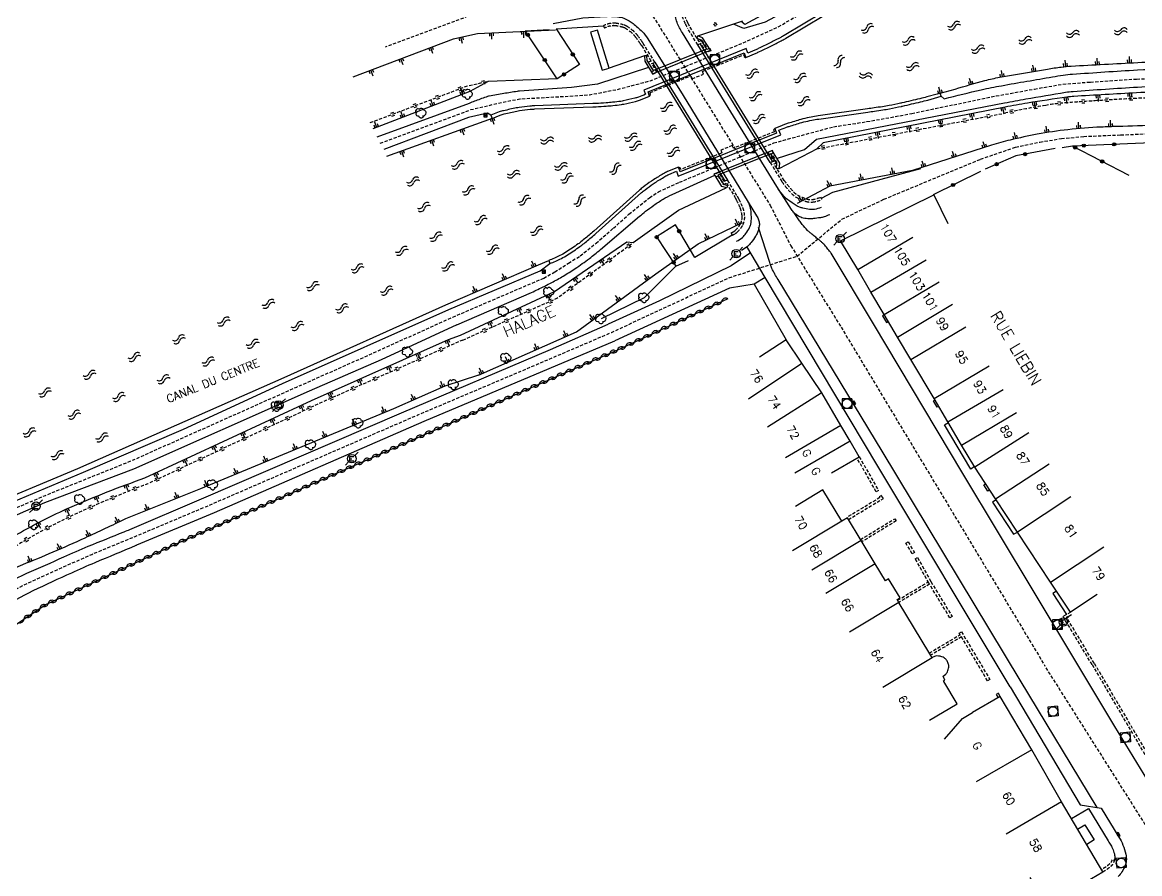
# Model space of a CAD drawing. Header units: millimetres. Extents: x 119599 to 135000, y 124063 to 131000.
# Drawn here: x 134095.6 to 134270, y 130214.2 to 130347.1 of the extents above; entities that cross this region are included whole.
import ezdxf
from ezdxf.enums import TextEntityAlignment as Align

# ---------------------------------------------------------------- set-up
doc = ezdxf.new("R2010")
doc.units = ezdxf.units.MM
doc.linetypes.add('DASHED', pattern=[0.75, 0.5, -0.25])
doc.layers.get('0').update_dxf_attribs({"linetype": 'CONTINUOUS'})
for name, color, linetype in [('W0001', 6, 'DASHED'), ('W0008', 7, 'CONTINUOUS'), ('W0100', 7, 'CONTINUOUS'), ('W0112', 1, 'DASHED'), ('W0120', 7, 'CONTINUOUS'), ('W0211', 2, 'CONTINUOUS'), ('W0220', 5, 'DASHED'), ('W0300', 7, 'CONTINUOUS'), ('W0310', 3, 'CONTINUOUS'), ('W0322', 7, 'CONTINUOUS'), ('W0330', 7, 'CONTINUOUS'), ('W0400', 7, 'CONTINUOUS'), ('W0420', 7, 'CONTINUOUS'), ('W0471', 7, 'CONTINUOUS'), ('W0500', 5, 'DASHED'), ('W0515', 5, 'CONTINUOUS'), ('W0989', 7, 'CONTINUOUS'), ('W0991', 7, 'CONTINUOUS'), ('W1102', 7, 'CONTINUOUS')]:
    doc.layers.add(name, color=color, linetype=linetype)
doc.styles.get("Standard").update_dxf_attribs({"font": 'romans.shx', "width": 0.85})

# ---------------------------------------------------------------- blocks, each defined once
blk = doc.blocks.new('t220o')
at = {"color": 0, "linetype": 'Continuous'}
for p, q in [((-0.25, 0.25), (0.25, 0.25)), ((-0.25, -0.25), (0.25, -0.25))]:
    blk.add_line(p, q, dxfattribs=at)
blk = doc.blocks.new('t310o')
at = {"color": 0, "linetype": 'Continuous'}
for centre, start, end in [((-0.5, 0.38), 216.8699, 323.1304), ((0.5, -0.37), 36.8699, 143.1303)]:
    blk.add_arc(centre, 0.625, start, end, dxfattribs=at)
blk = doc.blocks.new('t500o')
at = {"color": 0, "linetype": 'Continuous'}
for centre, start, end in [((-0.5, 0.625), 216.8699, 323.1301), ((0.5, -0.125), 36.8699, 143.1301), ((0.5, -0.625), 36.8699, 143.1301), ((-0.5, 0.125), 216.8699, 323.1301)]:
    blk.add_arc(centre, 0.625, start, end, dxfattribs=at)
blk = doc.blocks.new('t211o')
at = {"color": 0, "linetype": 'Continuous'}
for p, q in [((-0.29, 0.5), (-0.29, 0)), ((0, 1), (0, 0)), ((0.29, 0.5), (0.29, 0))]:
    blk.add_line(p, q, dxfattribs=at)
blk = doc.blocks.new('T300')
for p, q in [((-0.8, 0.51), (-0.86, 0.34)), ((-0.86, 0.34), (-0.86, 0.17)), ((-0.86, 0.17), (-0.74, 0.06)), ((-0.69, 0.63), (-0.8, 0.51)), ((-0.8, -0.06), (-0.74, 0.06)), ((-0.74, 0.06), (-0.69, 0.11)), ((-0.57, 0.69), (-0.69, 0.63)), ((-0.46, 0.69), (-0.57, 0.69)), ((-0.29, 0.63), (-0.46, 0.69)), ((-0.29, 0.63), (-0.17, 0.74)), ((-0.23, 0.57), (-0.29, 0.63)), ((-0.17, 0.74), (-0.06, 0.8)), ((-0.06, 0.8), (0.06, 0.8)), ((0.06, 0.8), (0.23, 0.74)), ((0.23, 0.74), (0.34, 0.63)), ((0.34, 0.63), (0.4, 0.51)), ((0.46, 0.46), (0.34, 0.46)), ((0.4, 0.51), (0.4, 0.46)), ((0.57, 0.4), (0.46, 0.46)), ((0.57, 0.4), (0.69, 0.29)), ((0.69, 0.29), (0.74, 0.17)), ((0.74, 0.06), (0.69, -0.17)), ((0.74, 0.17), (0.74, 0.06)), ((-0.8, -0.17), (-0.8, -0.06)), ((-0.8, -0.23), (-0.8, -0.17)), ((-0.74, -0.34), (-0.8, -0.23)), ((-0.69, -0.4), (-0.74, -0.34)), ((-0.51, -0.46), (-0.69, -0.4)), ((-0.4, -0.46), (-0.51, -0.46)), ((-0.4, -0.46), (-0.34, -0.46)), ((-0.34, -0.46), (-0.34, -0.4)), ((-0.34, -0.51), (-0.34, -0.46)), ((-0.29, -0.63), (-0.34, -0.51)), ((-0.17, -0.74), (-0.29, -0.63)), ((-0.06, -0.8), (-0.17, -0.74)), ((0.06, -0.8), (-0.06, -0.8)), ((0.17, -0.74), (0.06, -0.8)), ((0.23, -0.69), (0.17, -0.74)), ((0.29, -0.46), (0.23, -0.46)), ((0.29, -0.63), (0.23, -0.69)), ((0.46, -0.4), (0.29, -0.46)), ((0.34, -0.51), (0.29, -0.63)), ((0.34, -0.51), (0.34, -0.46)), ((0.57, -0.34), (0.46, -0.4)), ((0.63, -0.29), (0.57, -0.34)), ((0.69, -0.17), (0.63, -0.29))]:
    blk.add_line(p, q)
blk = doc.blocks.new('T471')
for p, q in [((-0.333334, 0.333334), (-0.333334, -0.333334)), ((-0.333334, 0.333334), (0.333334, 0.333334)), ((-0.333334, 0), (0, 0)), ((0.500001, 0.500001), (1.000002, 1.000002)), ((-0.500001, -0.500001), (-1.000002, -1.000002)), ((-0.333334, -0.333334), (0.333334, -0.333334))]:
    blk.add_line(p, q)
blk.add_ellipse((0, 0), major_axis=(0.471405, 0.471405), ratio=1, start_param=5.4977871438, end_param=11.780972451)
blk = doc.blocks.new('t322o')
at = {"color": 0, "linetype": 'Continuous'}
for radius in [0.25, 0.15]:
    blk.add_circle((0, 0), radius, dxfattribs=at)
blk = doc.blocks.new('T420')
for p, q in [((0.75, 0.75), (-0.75, 0.75)), ((-0.75, 0.75), (-0.75, -0.75)), ((0.75, 0.75), (0.75, -0.75)), ((0.75, -0.75), (-0.75, -0.75))]:
    blk.add_line(p, q)
blk.add_ellipse((0, 0), major_axis=(-0.53, 0.53), ratio=1, start_param=3.926991, end_param=10.210176)
blk = doc.blocks.new('t330o')
at = {"color": 0, "linetype": 'Continuous'}
for p, q in [((0.25, -0.25), (-0.25, 0.25)), ((-0.25, -0.25), (0.25, 0.25)), ((-0.25, 0.25), (-0.25, -0.25)), ((0.25, 0.25), (-0.25, 0.25)), ((0.25, -0.25), (0.25, 0.25)), ((-0.25, -0.25), (0.25, -0.25)), ((-0.25, -0.25), (-0.25, -0.25))]:
    blk.add_line(p, q, dxfattribs=at)
blk = doc.blocks.new('T400')
for p, q in [((-0.15, 0.3), (0.15, 0.3)), ((-0.15, -0.25), (-0.15, 0.3)), ((-0.15, 0.15), (0.15, 0.15)), ((-0.15, 0), (0.15, 0)), ((0.15, 0.3), (0.15, -0.25)), ((-0.15, -0.15), (0.15, -0.15)), ((-0.15, -0.25), (-0.15, -0.3)), ((-0.15, -0.3), (0.15, -0.3)), ((0.15, -0.3), (0.15, -0.25))]:
    blk.add_line(p, q)

msp = doc.modelspace()

# ---------------------------------------------------------------- linework, layer by layer
at = {"layer": 'W0001'}
for points in [[(134113.53, 130508), (134122.06, 130477.4), (134124.06, 130469.4), (134126.44, 130461.21), (134128.9, 130454.35), (134133.41, 130445.9), (134139.09, 130436.29), (134148.27, 130421.48), (134168.69, 130388.43), (134181.16, 130368.36), (134195.22, 130346.19), (134212.33, 130318.55), (134215.55, 130312.22), (134223.39, 130299.54), (134255.23, 130246.64)], [(134213.69, 130370.26), (134203.87, 130366.13), (134190.05, 130354.35), (134166.54, 130348.58), (134152.21, 130343.24)], [(134162.76, 130301.09), (134174.46, 130306.12), (134176.96, 130307.17), (134178.69, 130308.14), (134180.83, 130309.52), (134182.67, 130310.64), (134185.13, 130312.63), (134187.84, 130314.97), (134190.28, 130317.16), (134193.46, 130319.73), (134194.87, 130320.67), (134198.16, 130322.15), (134212.88, 130328.29), (134222.22, 130330.82), (134227.43, 130331.61), (134234.44, 130332.88), (134240.98, 130334.25), (134247.6, 130335.62), (134253.6, 130336.71), (134258.05, 130337.47), (134262.34, 130337.8), (134269.54, 130338.27), (134272.76, 130338.34)], [(134187.53, 130298.7), (134205.89, 130307.24), (134216.54, 130310.62), (134223.52, 130316.39), (134230.1, 130319.5), (134245.19, 130325.76), (134250.65, 130327.63), (134254.44, 130328.43), (134257.8, 130328.97), (134261.28, 130329.3), (134267.07, 130329.55), (134273.65, 130329.81), (134279.69, 130329.99), (134280.99, 130329.73), (134282.96, 130327.75)]]:
    msp.add_lwpolyline(points, dxfattribs=at)
at = {"layer": 'W0001', "flags": 128}
for points in [[(134151.45, 130328.23), (134165.59, 130333.49), (134169.85, 130334.49), (134173.22, 130335.17), (134176.16, 130335.33), (134179.9, 130335.54), (134184.1, 130335.8), (134188.42, 130336.64), (134193.61, 130337.99), (134207.77, 130343.77), (134213.7, 130346.49), (134220.98, 130350.71), (134230.27, 130355.59), (134233.73, 130357.15), (134237.8, 130358.49), (134242.29, 130359.81), (134245.93, 130360.63), (134249.63, 130361.24), (134255.13, 130362.1), (134260.43, 130362.8), (134263.82, 130363.08), (134267.31, 130363.23), (134272.89, 130363.44), (134276.65, 130363.47), (134280.11, 130363.35), (134284.05, 130363.07), (134287.32, 130362.89)], [(134000, 130236.46), (134001.8, 130237.1), (134007.98, 130238.9), (134020.49, 130242.37), (134024.75, 130243.73), (134029.67, 130245), (134049.33, 130252.55), (134056.71, 130256.05), (134061.42, 130258.1), (134064.01, 130258.1), (134074.36, 130262.69), (134089.65, 130269.21), (134099.15, 130273.26), (134112.54, 130278.65), (134138.39, 130290.18), (134148.36, 130294.6), (134160.3, 130299.98), (134162.76, 130301.09)], [(134054.49, 130219.31), (134059.3, 130226.48), (134065.06, 130234.98), (134067.72, 130238.88), (134071.67, 130242.6), (134076.18, 130246.29), (134080.57, 130249.73), (134084.06, 130252.26), (134088.06, 130254.9), (134091.99, 130257.26), (134095.81, 130259.28), (134100.41, 130261.4), (134106.38, 130264.05), (134113.17, 130266.85), (134124.29, 130271.54), (134157.32, 130285.83), (134175.95, 130293.73), (134187.53, 130298.7)], [(134290.85, 130173.31), (134277.48, 130207.81), (134274.85, 130213.82), (134270.69, 130222.22), (134255.23, 130246.64)]]:
    msp.add_lwpolyline(points, dxfattribs=at)
at = {"layer": 'W0008', "flags": 128}
for points in [[(134287.88, 130365.08), (134285.53, 130364.08, 0.012971), (134276.85, 130364.66, 0.021321), (134271.56, 130364.64, 0.001346), (134262.66, 130364.21, 0.007776), (134261.13, 130364.11, 0.013399), (134256.74, 130363.63, 0.00746), (134248.9, 130362.44, 0.025658), (134237.82, 130360, 0.046145), (134231.91, 130357.78, 0.005096), (134225.97, 130354.82, 0.004648), (134219.53, 130351.44), (134211.53, 130347.16), (134208.23, 130346.16), (134206.61, 130346.85)], [(134221.62, 130317.08, -0.025042), (134220.76, 130316.75, -0.038602), (134220.17, 130316.61, -0.014548), (134219.08, 130316.47, -0.025549), (134218.46, 130316.44, -0.060546), (134217.48, 130316.56, -0.077873), (134216.77, 130316.86, -0.049973), (134216.09, 130317.38, -0.062829), (134215.66, 130317.9), (134213.39, 130321.47), (134205.76, 130333.82), (134198.62, 130345.49, -0.036955), (134197.79, 130347.11, -0.072797), (134197.55, 130348.01, -0.048252), (134197.55, 130348.54, -0.021777), (134197.7, 130349.73, -0.01738), (134198.04, 130351.41, -0.044844), (134198.26, 130352.04, -0.02315), (134198.66, 130352.83, -0.02315)], [(134178.42, 130346.92), (134183.08, 130347.8), (134186.66, 130348.04, -0.026513), (134187.57, 130348.05, -0.020353), (134188.76, 130347.95, -0.079824), (134189.69, 130347.69, -0.053474), (134190.91, 130346.94, -0.038924), (134192.33, 130345.67, -0.051034), (134193.22, 130344.53), (134198.72, 130335.71), (134210.21, 130316.93, -0.044672), (134210.39, 130316.58, -0.027499), (134210.59, 130315.96, -0.102626), (134210.62, 130315.33, -0.059742), (134210.34, 130314.3, -0.042814), (134210.04, 130313.72, -0.02265), (134209.35, 130312.72, -0.059722), (134208.79, 130312.14, -0.042009), (134207.85, 130311.5)], [(134193.35, 130340.07), (134185.35, 130337.47), (134181.32, 130336.97), (134173.17, 130336.37, 0.018608), (134172.83, 130336.33, 0.00299), (134170.75, 130336, 0.007732), (134168.46, 130335.6, 0.035429), (134167.97, 130335.46, 0.009962), (134167.02, 130335.12, -0.005489), (134165.32, 130334.47), (134150.89, 130329.19)], [(134239.01, 130335.57), (134239.48, 130335.18, -0.00675), (134245.3, 130336.59, -0.01262), (134248.45, 130337.23, -0.001312), (134256.41, 130338.61, -0.006185), (134258.1, 130338.88, -0.018299), (134259.52, 130339.03, -0.002576), (134269.67, 130339.7, -0.054991), (134277.29, 130339.36, -0.023588)], [(134213.34, 130325.85), (134217.68, 130327.26), (134219.58, 130328.86), (134248.94, 130334.55, -0.004811), (134252.25, 130335.15, -0.002575), (134258.45, 130336.2, -0.022145), (134259.63, 130336.34, -0.002595), (134269.7, 130337.02, -0.032883), (134274.98, 130337.01, -0.025231), (134284.68, 130335.86, -0.004374)], [(134163.39, 130299.89), (134175.05, 130304.95, 0.01181), (134176.05, 130305.41, 0.005385), (134178.21, 130306.5, 0.01465), (134180.02, 130307.51, 0.013963), (134181.87, 130308.67, 0.012645), (134184.09, 130310.25, 0.015667), (134185.81, 130311.63), (134191.94, 130316.84, -0.011339), (134192.88, 130317.61, -0.008736), (134194.15, 130318.56, -0.024152), (134195.6, 130319.51, -0.026475), (134197.01, 130320.23), (134203.69, 130323.24)], [(134220.29, 130318.19, -0.047978), (134219.24, 130317.92, -0.069464), (134218.48, 130317.92, -0.020671), (134217.44, 130318.1, -0.039683), (134216.92, 130318.26, -0.047914), (134216.4, 130318.51, -0.017261), (134215.09, 130319.41, -0.062851), (134214.28, 130320.17, -0.044294), (134213.39, 130321.47)], [(134207.08, 130312.95, 0.05489), (134208, 130313.54, 0.074892), (134208.54, 130314.13, 0.027499), (134209.1, 130315.07, 0.055874), (134209.3, 130315.57, 0.055373), (134209.38, 130316.11, 0.023306), (134209.37, 130317.39, 0.066916), (134209.2, 130318.33, 0.049617), (134208.68, 130319.5)], [(134259.12, 130248.86), (134242.43, 130276.67), (134228.46, 130300.03), (134221.84, 130311.06, 0.027799), (134221.6, 130311.41, 0.014239), (134221.1, 130312.03, 0.015305), (134220.57, 130312.61, 0.027004), (134220.25, 130312.9, 0.005248), (134219.87, 130313.22, -0.003622), (134219.3, 130313.67, -0.001893), (134218.69, 130314.18, -0.002756), (134218.27, 130314.53, -0.032362), (134218.17, 130314.63, -0.003622), (134217.32, 130315.58, -0.033801), (134216.89, 130316.15, 0.004472), (134216.09, 130317.38)], [(134249.81, 130243.36), (134260.74, 130224.96), (134264, 130224.45), (134266.79, 130219.9, -0.042614), (134267.4, 130218.67, -0.03856), (134267.86, 130217.22, -0.072206), (134267.94, 130216.22, -0.084873), (134267.74, 130215.39, -0.045023), (134267.26, 130214.49, -0.04715), (134266.65, 130213.74, -0.006567)], [(134259.36, 130222.81), (134262.02, 130224.38), (134265.12, 130219.31, -0.004049), (134265.33, 130218.96, -0.002338), (134265.69, 130218.35, -0.045647), (134265.8, 130218.11, -0.013555), (134266.07, 130217.28, -0.064906), (134266.13, 130216.91, -0.037163), (134266.1, 130216.25)]]:
    msp.add_lwpolyline(points, format="xyb", dxfattribs=at)
msp.add_lwpolyline([(134187.16, 130339.96), (134185.35, 130345.9), (134184.27, 130345.57), (134186.08, 130339.63)], close=True, dxfattribs=at)
for points in [[(134168.72, 130332.6), (134168.18, 130332.96), (134165.21, 130332.26), (134152.01, 130327.28)], [(134209.27, 130311.11), (134206.24, 130309.12), (134195.07, 130303.63), (134187.01, 130300.01)], [(134162.13, 130302.29), (134176.39, 130308.31), (134177.93, 130309.46)], [(134211.55, 130307.27), (134209.85, 130306.22), (134214.83, 130297.57)], [(134027.07, 130245.73), (134028.53, 130245.83), (134051.65, 130254.8), (134061.07, 130259.01), (134063.72, 130259.23), (134072.44, 130263.23), (134089.23, 130270.23), (134105.09, 130276.87), (134120.73, 130283.62), (134136.17, 130290.72), (134162.13, 130302.29)], [(134273.6, 130224.99), (134266.13, 130237.15), (134259.12, 130248.86)], [(134263.38, 130224.55), (134251.35, 130244.42)], [(134260.34, 130221.15), (134261.48, 130221.82), (134262.94, 130219.46), (134261.76, 130218.76)]]:
    msp.add_lwpolyline(points, dxfattribs=at)
at = {"layer": 'W0008'}
for points in [[(134251.35, 130244.42), (134229.79, 130280.15), (134213.56, 130306.98, -0.00485), (134213.06, 130307.82, -0.008117), (134212.78, 130308.33, -0.027363), (134212.54, 130308.83, -0.018535), (134212.27, 130309.6), (134210.53, 130315.06)], [(134090.76, 130258.27, -0.011321), (134096.24, 130261.11, 0.016525), (134102.03, 130263.68, -0.010493), (134105.85, 130265.32, -0.000938), (134111.44, 130267.57, 0.005711), (134112.36, 130267.95), (134123.54, 130272.73), (134154.77, 130286.17), (134178.05, 130296.06), (134187.01, 130300.01)], [(134056.3, 130219.46), (134065.92, 130232.76, -0.030012), (134070.62, 130238.48, -0.025828), (134076.77, 130244.49, -0.009024), (134080.48, 130247.64, -0.013724), (134083.02, 130249.59, -0.007063), (134083.83, 130250.16, -0.00116), (134088.81, 130253.57, -0.019375), (134091.96, 130255.54, -0.011927), (134097.26, 130258.41, -0.002785), (134103.26, 130261.19, -0.007291), (134106.92, 130262.79, -0.000012), (134113.32, 130265.47, -0.000599), (134113.45, 130265.52), (134125.57, 130270.58), (134158.3, 130284.84), (134188.06, 130297.4)]]:
    msp.add_lwpolyline(points, format="xyb", dxfattribs=at)
for points in [[(134249.81, 130243.36), (134229.14, 130277.82), (134211.55, 130307.27), (134208.7, 130312.11)], [(134209.85, 130306.22), (134205.95, 130305.63), (134188.06, 130297.4)], [(134230.15, 130301.46), (134229.86, 130301.29), (134230.47, 130300.25), (134230.76, 130300.42)], [(134163.39, 130299.89), (134151.56, 130294.45), (134140.32, 130289.51), (134112.91, 130277.37), (134099.03, 130272.11), (134085.31, 130266.09)], [(134238.65, 130287.16), (134238.4, 130287.02), (134237.81, 130288.02), (134238.06, 130288.16)], [(134244.23, 130277.75), (134243.64, 130277.36), (134239.57, 130284.29), (134240.15, 130284.63)], [(134246.62, 130274.12), (134246.29, 130273.9), (134245.67, 130274.89), (134245.98, 130275.09)], [(134247.63, 130272.58), (134247.04, 130272.2), (134250.33, 130267.18), (134250.94, 130267.53)], [(134257.03, 130258.3), (134256.48, 130257.93), (134258.61, 130254.68)]]:
    msp.add_lwpolyline(points, dxfattribs=at)
at = {"layer": 'W0100'}
for points in [[(134263.37, 130257.78), (134259.2, 130255.02), (134256.1, 130259.71), (134250.94, 130267.53), (134247.53, 130272.72), (134244.27, 130277.69), (134242.21, 130281.12), (134240.09, 130284.73), (134237.92, 130288.39), (134234.3, 130294.47), (134232.21, 130297.98), (134230.13, 130301.49), (134228.07, 130304.97), (134226, 130308.51), (134223.32, 130313.01), (134237.86, 130320.19), (134240.07, 130315.71)], [(134221.92, 130276.76), (134226.24, 130279.28), (134224.8, 130281.74), (134223.37, 130284.19), (134220.38, 130289.26), (134217.25, 130293.88), (134214.83, 130297.57), (134210.65, 130294.83)], [(134239.54, 130235.2), (134242.38, 130238.43), (134243.94, 130239.34)]]:
    msp.add_lwpolyline(points, dxfattribs=at)
msp.add_lwpolyline([(134237.22, 130238.17), (134241.53, 130240.71), (134239.47, 130244.2), (134239.41, 130244.29), (134239.62, 130244.41), (134239.32, 130245.02), (134239.75, 130245.36, 0.088164), (134240, 130245.72, 0.079485), (134240.2, 130246.45, 0.105344), (134240.14, 130247.02, 0.080183), (134239.88, 130247.53, 0.091174), (134239.51, 130247.88, 0.065485), (134239.13, 130248.07, 0.050359), (134238.6, 130248.18, 0.094705), (134238.14, 130248.15, 0.075366), (134237.6, 130247.91), (134237.25, 130248.52), (134232.33, 130256.71), (134232.16, 130256.99), (134232.6, 130257.29), (134230.83, 130260.22), (134230.31, 130259.91), (134228.7, 130262.58), (134226.52, 130266.2), (134224.38, 130269.75), (134224.38, 130269.75), (134223.51, 130269.23), (134220.56, 130274.11), (134216.29, 130271.52)], format="xyb", dxfattribs=at)
at = {"layer": 'W0100', "flags": 128}
msp.add_lwpolyline([(134252.87, 130213.59), (134255.41, 130209.28), (134264.27, 130214.5), (134257.82, 130225.41), (134253.16, 130233.53), (134248.25, 130241.88), (134243.94, 130239.34)], dxfattribs=at)
at = {"layer": 'W0112'}
msp.add_lwpolyline([(134198.95, 130348.21, 0.017358), (134199.45, 130347.03, 0.028314), (134199.8, 130346.36), (134201.19, 130344.11), (134201.65, 130344.31), (134202.55, 130342.93), (134202.89, 130343.06), (134203.04, 130342.69), (134202.39, 130342.43), (134201.5, 130343.81), (134201.03, 130343.6), (134199.46, 130346.16, -0.028314), (134199.08, 130346.86, -0.017358), (134198.57, 130348.07, -0.058243)], format="xyb", dxfattribs=at)
for points in [[(134186.45, 130346.23, -0.059601), (134187.45, 130346.56, -0.082556), (134188.15, 130346.58, -0.033072), (134189.32, 130346.34, -0.068336), (134189.77, 130346.15, -0.043898), (134190.71, 130345.47, -0.055225), (134191.31, 130344.82, -0.006123), (134192.02, 130343.83, -0.015469), (134192.28, 130343.44), (134193.73, 130341.07), (134193.26, 130340.87), (134194.07, 130339.52), (134193.82, 130339.41), (134193.98, 130339.05), (134194.64, 130339.34), (134193.84, 130340.68), (134194.32, 130340.88), (134192.62, 130343.65, 0.015469), (134192.35, 130344.06, 0.006123), (134191.63, 130345.06, 0.055225), (134190.97, 130345.77, 0.043898), (134189.98, 130346.49, 0.068336), (134189.42, 130346.73, 0.033072), (134188.2, 130346.98, 0.082556), (134187.37, 130346.95, 0.059601), (134186.28, 130346.59)], [(134220.22, 130319.83, -0.076638), (134218.9, 130319.45, -0.111719), (134218.05, 130319.54, -0.042514), (134216.58, 130320.17, -0.083262), (134216, 130320.62, -0.016846), (134215, 130321.78, -0.031033), (134214.53, 130322.44), (134212.93, 130325.02), (134213.42, 130325.19), (134212.57, 130326.62), (134212.82, 130326.72), (134212.67, 130327.09), (134211.99, 130326.81), (134212.83, 130325.41), (134212.33, 130325.23), (134214.19, 130322.22, 0.031033), (134214.68, 130321.53, 0.016846), (134215.71, 130320.35, 0.083262), (134216.39, 130319.82, 0.042514), (134217.92, 130319.16, 0.111719), (134218.95, 130319.06, 0.076638), (134220.39, 130319.46)], [(134203.79, 130323.01), (134204.15, 130323.16), (134205.01, 130321.8), (134205.49, 130322), (134206.8, 130319.87, -0.023018), (134207.09, 130319.34, -0.011858), (134207.62, 130318.22, -0.042183), (134207.81, 130317.66, -0.034561), (134207.94, 130316.91, -0.073359), (134207.92, 130316.34, -0.062868), (134207.7, 130315.68, -0.054811), (134207.43, 130315.24, -0.038856), (134206.9, 130314.65, -0.05513), (134206.67, 130314.47, -0.036542), (134206.22, 130314.25), (134206.37, 130313.88, 0.036542), (134206.88, 130314.13, 0.05513), (134207.17, 130314.36, 0.038856), (134207.75, 130314.99, 0.054811), (134208.07, 130315.51, 0.062868), (134208.31, 130316.27, 0.073359), (134208.34, 130316.95, 0.034561), (134208.2, 130317.75, 0.042183), (134207.98, 130318.38, 0.011858), (134207.45, 130319.52, 0.023018), (134207.14, 130320.08), (134205.66, 130322.5), (134205.17, 130322.29), (134204.31, 130323.66), (134203.64, 130323.38)]]:
    msp.add_lwpolyline(points, format="xyb", close=True, dxfattribs=at)
at = {"layer": 'W0112', "flags": 128}
msp.add_lwpolyline([(134203.75, 130347.11), (134204.03, 130346.67), (134203.77, 130346.51), (134203.49, 130346.95)], close=True, dxfattribs=at)
at = {"layer": 'W0112'}
for points in [[(134193.48, 130335.61), (134193.57, 130335.71), (134193.63, 130335.92), (134193.57, 130336.15), (134199.75, 130338.69), (134199.94, 130338.77), (134200.13, 130338.32), (134201.92, 130339.01), (134201.74, 130339.46), (134201.87, 130339.51), (134208.2, 130342.06), (134208.29, 130341.79), (134208.46, 130341.64), (134208.54, 130341.62)], [(134213.04, 130330.56), (134212.86, 130330.33), (134212.99, 130330.04), (134206.65, 130327.49), (134206.58, 130327.46), (134206.41, 130327.89), (134204.61, 130327.14), (134204.78, 130326.73), (134204.68, 130326.69), (134198.37, 130324.14), (134198.27, 130324.42), (134198.03, 130324.52)], [(134226.24, 130279.28), (134229.23, 130274.04), (134228.89, 130273.84), (134225.89, 130279.08)], [(134224.54, 130269.48), (134230, 130272.79), (134229.71, 130273.25), (134229.37, 130273.04), (134229.45, 130272.92), (134224.33, 130269.82)], [(134226.43, 130266.37), (134231.8, 130269.62), (134232, 130269.27), (134226.63, 130266.02)], [(134232.22, 130256.89), (134237, 130259.76)], [(134237.2, 130259.41), (134232.43, 130256.55)], [(134237.18, 130248.64), (134241.99, 130251.52)], [(134242.2, 130251.18), (134237.38, 130248.29)], [(134248.25, 130241.88), (134247.96, 130242.36), (134247.62, 130242.16), (134247.91, 130241.67)]]:
    msp.add_lwpolyline(points, dxfattribs=at)
for points in [[(134234.49, 130264.15), (134233.53, 130265.8), (134233.88, 130266), (134234.84, 130264.35)], [(134240.4, 130254.15), (134237.09, 130259.59), (134234.99, 130263.35), (134235.34, 130263.55), (134237.44, 130259.79), (134240.75, 130254.36)], [(134241.86, 130251.75), (134242.2, 130251.95), (134246.63, 130244.52), (134246.28, 130244.31)]]:
    msp.add_lwpolyline(points, close=True, dxfattribs=at)
at = {"layer": 'W0112', "flags": 128}
for points in [[(134262.59, 130246.84), (134258.04, 130254.39), (134259.2, 130255.02)], [(134262.93, 130247.04), (134258.6, 130254.24), (134259.39, 130254.67)], [(134262.59, 130246.84), (134271.29, 130232.01)], [(134262.93, 130247.04), (134271.63, 130232.22)]]:
    msp.add_lwpolyline(points, dxfattribs=at)
msp.add_lwpolyline([(134264.27, 130214.5, 0.016847), (134264.76, 130214.78, 0.023192), (134265.09, 130215.01, 0.006462), (134265.41, 130215.27, 0.008178), (134265.66, 130215.48, 0.085971), (134265.88, 130215.74, 0.051664), (134266.1, 130216.25), (134265.72, 130216.37, -0.051664), (134265.53, 130215.93, -0.085971), (134265.4, 130215.78, -0.008178), (134265.16, 130215.58, -0.006462), (134264.85, 130215.33, -0.023192), (134264.54, 130215.12, -0.016847), (134264.08, 130214.85)], format="xyb", dxfattribs=at)
at = {"layer": 'W0120'}
for points in [[(134220.45, 130348.6), (134214.53, 130345.08, -0.01299), (134213.98, 130344.77, -0.004693), (134212.43, 130343.97, -0.003073), (134212.24, 130343.87, -0.000339), (134210.47, 130343.01, -0.008912), (134209.95, 130342.77), (134208.84, 130342.29), (134208.58, 130343.04), (134192.62, 130336.53), (134192.85, 130335.88, -0.014326), (134191.76, 130335.44, -0.028009), (134191.18, 130335.27, -0.004101), (134189.37, 130334.84, -0.021336), (134189.02, 130334.78, -0.008311), (134187.73, 130334.63, -0.010417), (134186.7, 130334.54, -0.001427), (134185.11, 130334.45, -0.004513), (134184.61, 130334.43), (134175.58, 130334.09, 0.017602), (134174.79, 130334.03, 0.008256), (134173.12, 130333.83, 0.01668), (134172.68, 130333.75, 0.003728), (134170.7, 130333.32, 0.031868), (134170.02, 130333.12), (134168.72, 130332.6), (134168.89, 130332.13)], [(134168.91, 130332.13), (134170.19, 130332.65, -0.031478), (134170.81, 130332.83, -0.003728), (134172.78, 130333.26, -0.01668), (134173.19, 130333.33, -0.008256), (134174.85, 130333.54, -0.017602), (134175.6, 130333.59), (134184.62, 130333.93, 0.004513), (134185.14, 130333.95, 0.001427), (134186.73, 130334.04, 0.010417), (134187.78, 130334.13, 0.008311), (134189.09, 130334.29, 0.021336), (134189.48, 130334.36, 0.004101), (134191.29, 130334.78, 0.028009), (134191.93, 130334.97, 0.019913), (134193.48, 130335.61), (134193.25, 130336.25), (134208.28, 130342.38), (134208.54, 130341.62), (134210.15, 130342.32, 0.008943), (134210.68, 130342.56, 0.000339), (134212.45, 130343.42, 0.003073), (134212.65, 130343.52, 0.004693), (134214.22, 130344.33, 0.01299), (134214.79, 130344.65), (134220.71, 130348.17, -0.00111)]]:
    msp.add_lwpolyline(points, format="xyb", dxfattribs=at)
for points in [[(134193.08, 130341.9), (134192.68, 130341.87), (134192.73, 130341.05), (134193.95, 130339.1), (134202.99, 130342.75), (134201.77, 130344.71), (134201.05, 130345.01), (134200.89, 130344.64), (134201.49, 130344.39), (134202.4, 130342.94), (134194.11, 130339.6), (134193.13, 130341.18)], [(134213.7, 130324.25), (134213.3, 130324.29), (134213.37, 130325.04), (134212.41, 130326.59), (134204.15, 130323.26), (134205.03, 130321.84), (134205.68, 130321.64), (134205.56, 130321.26), (134204.77, 130321.5), (134203.56, 130323.45), (134212.57, 130327.09), (134213.78, 130325.13)]]:
    msp.add_lwpolyline(points, close=True, dxfattribs=at)
at = {"layer": 'W0120', "flags": 128}
for points in [[(134212.33, 130325.23), (134201.03, 130343.6)], [(134212.67, 130325.44), (134201.37, 130343.81)], [(134194.32, 130340.88), (134205.66, 130322.5)], [(134193.98, 130340.67), (134205.31, 130322.29)]]:
    msp.add_lwpolyline(points, dxfattribs=at)
at = {"layer": 'W0120'}
msp.add_lwpolyline([(134238.89, 130336.07), (134238.41, 130335.92), (134236.81, 130335.47, -0.008188), (134235.71, 130335.19, -0.000329), (134232.88, 130334.53, -0.004851), (134232.7, 130334.49, -0.005829), (134230.89, 130334.12, -0.010179), (134229.86, 130333.95, -0.000678), (134228.54, 130333.75, -0.000885), (134227.53, 130333.61), (134219.83, 130332.51, 0.012814), (134218.72, 130332.32, 0.011078), (134217.44, 130332.04, 0.013736), (134217.13, 130331.96, 0.001945), (134215.13, 130331.35, 0.014017), (134214.59, 130331.17, 0.009456), (134213.04, 130330.56), (134213.32, 130329.83), (134198.27, 130323.78), (134198.03, 130324.52), (134196.32, 130323.83, 0.031228), (134195.64, 130323.47, 0.00318), (134194.12, 130322.55, 0.01475), (134193.78, 130322.32, 0.009314), (134192.5, 130321.39, 0.020179), (134191.91, 130320.9), (134184.78, 130314.52, -0.009533), (134184.05, 130313.89, -0.005017), (134182.6, 130312.71, -0.018157), (134182.35, 130312.52, -0.002744), (134180.42, 130311.22, -0.034212), (134179.5, 130310.7, -0.019763), (134177.75, 130309.93), (134177.93, 130309.46, 0.019763), (134179.72, 130310.25, 0.034212), (134180.7, 130310.81, 0.002744), (134182.63, 130312.11, 0.018157), (134182.91, 130312.32, 0.005017), (134184.37, 130313.5, 0.009533), (134185.12, 130314.15), (134192.24, 130320.53, -0.020179), (134192.8, 130320.99, -0.009314), (134194.06, 130321.91, -0.01475), (134194.38, 130322.12, -0.00318), (134195.89, 130323.04, -0.030887), (134196.51, 130323.37), (134197.72, 130323.86), (134197.97, 130323.12), (134213.97, 130329.55), (134213.68, 130330.28, -0.006647), (134214.76, 130330.7, -0.014017), (134215.28, 130330.87, -0.001945), (134217.27, 130331.48, -0.013736), (134217.56, 130331.56, -0.011078), (134218.81, 130331.83, -0.012814), (134219.9, 130332.02), (134227.6, 130333.11, 0.000885), (134228.61, 130333.26, 0.000678), (134229.93, 130333.45, 0.010179), (134230.98, 130333.63, 0.005829), (134232.81, 130334, 0.004851), (134233, 130334.04, 0.000329), (134235.82, 130334.71, 0.008203), (134236.94, 130334.99), (134239.01, 130335.57), (134238.89, 130336.07)], format="xyb", close=True, dxfattribs=at)
at = {"layer": 'W0211', "flags": 128}
msp.add_lwpolyline([(134287.82, 130364.99, 0.013766), (134277.86, 130365.72, 0.021868), (134271.58, 130365.73, 0.00102), (134262.38, 130365.32, 0.006016), (134260.82, 130365.22, 0.011624), (134256.03, 130364.77, 0.007467), (134248.6, 130363.79, 0.031343), (134238.22, 130361.58, 0.045042), (134231.31, 130358.96, 0.005879), (134224.71, 130355.66, 0.006485), (134218.81, 130352.52), (134208.36, 130346.78), (134207.92, 130347.12)], format="xyb", dxfattribs=at)
for points in [[(134178.92, 130346.1), (134186.28, 130346.59)], [(134201.05, 130345.01), (134208.05, 130347.37)], [(134192.68, 130341.87), (134187.16, 130339.96)], [(134150.32, 130330.52), (134165.46, 130336.36), (134168.32, 130337.94)], [(134168.32, 130337.94), (134179.07, 130338.34)], [(134219.64, 130327.38), (134213.7, 130324.25)], [(134235.79, 130324.26), (134222.07, 130320.55)], [(134190.95, 130312.75), (134198.01, 130317.78), (134205.43, 130321.3)], [(134163.99, 130298.25), (134178.65, 130305.08), (134189.94, 130312.86), (134190.93, 130312.73)], [(134206.37, 130313.88), (134200.56, 130310.42)], [(134197.62, 130309.07), (134192.64, 130304.11), (134185.92, 130300.82)]]:
    msp.add_lwpolyline(points, dxfattribs=at)
at = {"layer": 'W0211'}
for points in [[(134147.19, 130338.6), (134162.86, 130344.52), (134164.04, 130344.79), (134166.62, 130345.38), (134178.8, 130345.96)], [(134166.78, 130292.01), (134182.06, 130298.79), (134194.49, 130307.85), (134201.07, 130312.56), (134208.02, 130315.85)]]:
    msp.add_lwpolyline(points, dxfattribs=at)
for points in [[(134277.32, 130335.72), (134276.73, 130335.96, 0.003666), (134274.9, 130336.09, 0.028953), (134269.54, 130336.11, 0.002182), (134259.74, 130335.55, 0.019778), (134258.67, 130335.44, 0.004811), (134252.51, 130334.51, 0.008415), (134249, 130333.88), (134220.6, 130328.31), (134219.63, 130327.37)], [(134277.08, 130331.13, 0.03833), (134274.88, 130331.15, -0.003741), (134272.73, 130331.05, -0.001257), (134266.63, 130330.85, 0.002895), (134263.98, 130330.76, 0.01744), (134258.83, 130330.36, 0.018615), (134254.04, 130329.64, 0.012613), (134249.82, 130328.74, 0.017967), (134246.91, 130327.92), (134234.54, 130323.98), (134221.65, 130321.53), (134216.54, 130318.85)], [(134094.75, 130267.18, -0.02783), (134102.99, 130271.37, -0.020423), (134114.7, 130275.98), (134140.71, 130288.08), (134162.11, 130297.6), (134163.99, 130298.25)], [(134166.78, 130292.01), (134161.5, 130290.3), (134153.52, 130286.79), (134123.39, 130274.3), (134111.64, 130269.58, -0.003271), (134108.47, 130268.07, -0.003271), (134105.29, 130266.59, -0.005086), (134100.3, 130264.38, -0.010069), (134095.56, 130262.42, 0.022251), (134089.8, 130259.63, 0.033818)]]:
    msp.add_lwpolyline(points, format="xyb", dxfattribs=at)
at = {"layer": 'W0220', "flags": 128}
for points in [[(134149.89, 130331.46), (134165.06, 130337.2), (134168.32, 130337.94)], [(134164.33, 130297.52), (134179.03, 130304.04), (134190.93, 130312.73)]]:
    msp.add_lwpolyline(points, dxfattribs=at)
at = {"layer": 'W0220'}
msp.add_lwpolyline([(134219.63, 130327.37), (134231.82, 130329.68), (134249.11, 130332.97, -0.011961), (134255.35, 130334.16, -0.021994), (134258.79, 130334.57, -0.003062), (134263.34, 130334.89, -0.002259), (134269.51, 130335.25, -0.029685), (134274.85, 130335.23, -0.002744), (134276.18, 130335.13), (134277.22, 130334.96)], format="xyb", dxfattribs=at)
at = {"layer": 'W0220', "flags": 128}
msp.add_lwpolyline([(134164.33, 130297.52), (134142.54, 130287.89), (134115.17, 130275.08, 0.018921), (134103.54, 130270.19, 0.025661), (134095.33, 130265.83, 0.001087), (134090.86, 130263.15, 0.001471), (134087.57, 130261.15, 0.024208), (134082.27, 130257.55, 0.016355), (134074.89, 130251.59)], format="xyb", dxfattribs=at)
at = {"layer": 'W0310', "flags": 128}
for points in [[(134188.44, 130295.95), (134205.78, 130304.02)], [(134057.53, 130216.82), (134076.05, 130240.7), (134099.1, 130256.16), (134120.14, 130265.97), (134179.79, 130292.2), (134188.44, 130295.95)]]:
    msp.add_lwpolyline(points, dxfattribs=at)
at = {"layer": 'W0322', "flags": 128}
for points in [[(134178.92, 130346.1), (134182.53, 130340.51), (134179.07, 130338.32), (134174.09, 130345.78), (134177.8, 130346.02)], [(134256.81, 130327.44), (134250.69, 130326.26), (134245.92, 130324.2)], [(134275.54, 130328.48), (134259.52, 130327.79), (134257.93, 130327.5)], [(134268.4, 130323.23), (134259.52, 130327.79)], [(134245.17, 130323.81), (134237.77, 130320.21)], [(134222.07, 130320.55), (134220.28, 130319.61)], [(134200.56, 130310.42), (134197.52, 130315.51), (134194.56, 130313.64), (134197.62, 130309.06), (134197.62, 130309.07), (134199.57, 130309.95)]]:
    msp.add_lwpolyline(points, dxfattribs=at)
at = {"layer": 'W0515', "flags": 128}
msp.add_lwpolyline([(134238.89, 130336.07), (134241.23, 130336.7, -0.010101), (134245.86, 130338.04, -0.02092), (134248.14, 130338.54, -0.002982), (134255.62, 130339.83, -0.010423), (134257.77, 130340.14, -0.015748), (134259.33, 130340.28, -0.002363), (134269.72, 130340.85, -0.027116), (134275.05, 130340.82, 0.02127), (134277.48, 130340.78, -0.000341)], format="xyb", dxfattribs=at)
for points in [[(134168.89, 130332.13), (134152.42, 130326.15)], [(134161.7, 130303), (134176.16, 130309.26), (134177.75, 130309.93)], [(134027.69, 130246.45), (134062.65, 130260.61), (134089.01, 130271.11), (134104.23, 130277.45), (134136.43, 130291.64), (134161.7, 130303)]]:
    msp.add_lwpolyline(points, dxfattribs=at)
at = {"layer": 'W1102', "flags": 128}
for points in [[(134226, 130308.51), (134234.59, 130313.59)], [(134228.07, 130304.97), (134236.68, 130310.06)], [(134230.13, 130301.49), (134238.74, 130306.58)], [(134232.21, 130297.98), (134240.8, 130303.09)], [(134234.3, 130294.47), (134242.89, 130299.59)], [(134208.92, 130288.33), (134217.25, 130293.88)], [(134237.92, 130288.39), (134246.52, 130293.5)], [(134220.3, 130289.2), (134211.93, 130283.9)], [(134240.09, 130284.73), (134248.71, 130289.81)], [(134242.21, 130281.12), (134250.81, 130286.22)], [(134223.37, 130284.19), (134214.74, 130279.14)], [(134224.8, 130281.74), (134216.16, 130276.71)], [(134252.73, 130283.02), (134244.27, 130277.69)], [(134247.53, 130272.72), (134255.89, 130278.21)], [(134259.29, 130273.02), (134250.94, 130267.53)], [(134223.51, 130269.23), (134215.82, 130264.6)], [(134226.52, 130266.2), (134218.83, 130261.57)], [(134256.1, 130259.71), (134264.44, 130265.21)], [(134228.7, 130262.58), (134221.01, 130257.95)], [(134232.43, 130256.55), (134224.73, 130251.92)], [(134237.6, 130247.91), (134229.91, 130243.28)], [(134253.16, 130233.53), (134244.51, 130228.51)], [(134257.82, 130225.41), (134249.18, 130220.38)]]:
    msp.add_lwpolyline(points, dxfattribs=at)

# ---------------------------------------------------------------- block references
at = {"layer": 'W0211'}
for p, rotation in [((134164.04, 130344.79), 192.8721036104446), ((134168.82, 130345.48), 182.7219819030572), ((134173.81, 130345.72), 182.7219819030572), ((134159.32, 130343.18), 200.7068764715201), ((134154.65, 130341.42), 200.7068764715201), ((134258.42, 130340.21), 5.499647882275314), ((134263.41, 130340.51), 3.193062920654084), ((134268.41, 130340.78), 2.932887283255008), ((134149.98, 130339.65), 200.7068764715142), ((134248.55, 130338.61), 10.04913367613734), ((134253.48, 130339.47), 9.59913255826507), ((134243.7, 130337.44), 15.96077424791408), ((134164.3, 130335.91), 21.11676274494026), ((134238.89, 130336.07), 15.18747808931472), ((134263.52, 130335.78), 183.3404346325225), ((134268.5, 130336.06), 183.0859191686601), ((134159.64, 130334.12), 21.11676274494026), ((134248.68, 130333.82), 191.0963976559192), ((134253.6, 130334.68), 188.972724204337), ((134258.54, 130335.42), 188.0887572981661), ((134154.98, 130332.32), 21.11676274494026), ((134168.89, 130332.13), 199.9449421756246), ((134243.78, 130332.86), 191.0963976559192), ((134150.87, 130330.73), 21.11676274494026), ((134164.19, 130330.42), 199.9449421756246), ((134233.98, 130330.94), 191.096397655911), ((134238.88, 130331.9), 191.096397655911), ((134255.53, 130329.91), 9.330378097372096), ((134260.49, 130330.53), 5.108905965856947), ((134265.47, 130330.82), 2.028242970287989), ((134159.49, 130328.72), 199.9449421756246), ((134224.17, 130329.01), 191.0963976558782), ((134229.07, 130329.98), 191.0963976558946), ((134245.83, 130327.58), 17.67276461713648), ((134250.63, 130328.93), 12.99612754716576), ((134154.79, 130327.01), 199.9449421756246), ((134241.07, 130326.06), 17.67276461713648), ((134236.31, 130324.55), 17.67276461712853), ((134226.55, 130322.47), 10.76214437071245), ((134231.46, 130323.4), 10.76214437071245), ((134221.65, 130321.53), 27.71470498299399), ((134217.23, 130319.21), 27.71470498300175), ((134207.3, 130315.51), 25.35577407549194), ((134202.53, 130313.24), 25.35577407549194), ((134197.77, 130310.2), 35.51475614676149), ((134175.47, 130308.97), 23.44275939053747), ((134185.89, 130310.07), 214.5780904450094), ((134170.88, 130306.98), 23.442759390894), ((134193.23, 130306.94), 36.11042019194884), ((134166.29, 130304.99), 23.44275939074056), ((134181.78, 130307.24), 214.5780904450188), ((134177.57, 130304.58), 204.9708063358035), ((134188.73, 130303.65), 36.11042019194575), ((134173.04, 130302.47), 204.9708063357959), ((134184.69, 130300.71), 36.11042019195558), ((134168.52, 130300.36), 204.9708063357813), ((134180.47, 130298.09), 23.92747241509103), ((134161.85, 130297.48), 203.9791994497456), ((134157.28, 130295.45), 203.9791994497456), ((134175.91, 130296.06), 23.9274724150834), ((134171.34, 130294.03), 23.92747241508426), ((134152.71, 130293.41), 203.9791994497533), ((134167.31, 130292.24), 23.9274724150834), ((134148.14, 130291.38), 203.9791994497533), ((134161.23, 130290.18), 23.74219784955058), ((134143.57, 130289.35), 203.9791994497456), ((134156.66, 130288.17), 23.74219784954294), ((134139.02, 130287.29), 204.94364007812), ((134152.07, 130286.19), 22.52035733829767), ((134134.49, 130285.18), 204.94364007812), ((134147.45, 130284.27), 22.52035733829767), ((134129.95, 130283.07), 204.9436400781125), ((134142.83, 130282.36), 22.52035733829767), ((134138.21, 130280.44), 22.52035733829767), ((134125.42, 130280.97), 204.9436400781125), ((134120.89, 130278.86), 204.94364007812), ((134133.59, 130278.53), 22.52035733829127), ((134116.35, 130276.75), 204.9436400781125), ((134128.98, 130276.61), 22.52035733829127), ((134111.71, 130274.91), 200.3097830696746), ((134124.36, 130274.7), 22.52035733829127), ((134107.05, 130273.1), 202.1676385267623), ((134119.72, 130272.83), 21.85352980608166), ((134102.45, 130271.14), 204.2123900678862), ((134115.08, 130270.97), 21.85352980608166), ((134110.48, 130269.02), 25.71716319423978), ((134097.96, 130268.95), 207.6597575887843), ((134105.95, 130266.9), 24.64915604532759), ((134101.39, 130264.85), 23.58114889640838), ((134096.79, 130262.9), 21.9360352182728)]:
    msp.add_blockref('t211o', p, dxfattribs=dict(at, rotation=rotation))
at = {"layer": 'W0220'}
for p, rotation in [((134167.53, 130337.76), 12.87210361028276), ((134160.41, 130335.44), 20.70687647153572), ((134163.92, 130336.77), 20.70687647153572), ((134156.9, 130334.12), 20.70687647153572), ((134253.76, 130333.88), 190.0848369628418), ((134257.46, 130334.45), 186.2866038851007), ((134261.2, 130334.74), 183.9739097362912), ((134264.94, 130334.99), 183.5095391980873), ((134268.69, 130335.21), 183.1955117308715), ((134153.4, 130332.79), 20.70687647153572), ((134242.71, 130331.75), 190.7621443707235), ((134246.39, 130332.45), 190.7621443707235), ((134250.07, 130333.17), 191.7011294122693), ((134235.34, 130330.35), 190.7621443707235), ((134239.02, 130331.05), 190.7621443707235), ((134224.29, 130328.25), 190.7621443707119), ((134227.97, 130328.95), 190.7621443707119), ((134231.66, 130329.65), 190.7621443707119), ((134220.6, 130327.55), 190.7621443707119), ((134190.28, 130312.25), 36.11042019193766), ((134187.25, 130310.04), 36.11042019193766), ((134184.22, 130307.83), 36.11042019193766), ((134181.19, 130305.62), 36.11042019193766), ((134174.62, 130302.08), 23.92747241513301), ((134178.04, 130303.61), 23.92747241513301), ((134171.19, 130300.56), 23.92747241513301), ((134167.76, 130299.04), 23.92747241513301), ((134160.9, 130296.01), 203.8467582175175), ((134157.47, 130294.49), 203.8467582175175), ((134154.04, 130292.97), 203.8467582175175), ((134147.18, 130289.94), 203.8467582175175), ((134150.61, 130291.46), 203.8467582175175), ((134143.75, 130288.43), 203.8467582175175), ((134140.35, 130286.86), 205.0726923317335), ((134136.95, 130285.27), 205.0726923317335), ((134133.55, 130283.68), 205.0726923317335), ((134130.16, 130282.09), 205.0726923317335), ((134126.76, 130280.51), 205.0726923317335), ((134123.36, 130278.92), 205.0726923317335), ((134119.97, 130277.33), 205.0726923317335), ((134113.11, 130274.29), 201.4139685930884), ((134116.57, 130275.74), 205.0726923317335), ((134109.64, 130272.88), 202.703189901828), ((134106.19, 130271.4), 203.9924112105677), ((134102.79, 130269.83), 205.5234533061179), ((134099.44, 130268.15), 207.8932810741566), ((134096.16, 130266.32), 210.2631088421954)]:
    msp.add_blockref('t220o', p, dxfattribs=dict(at, rotation=rotation))
at = {"layer": 'W0300'}
for p in [(134165.07, 130335.88), (134157.83, 130332.94), (134177.79, 130304.95), (134192.64, 130304.11), (134170.7, 130301.97), (134185.92, 130300.82), (134155.72, 130295.66), (134171.1, 130294.67), (134162.88, 130290.54), (134135.26, 130287.15), (134148, 130284.53), (134140.59, 130281.15), (134125.28, 130274.9), (134104.54, 130272.62), (134097.35, 130268.66)]:
    msp.add_blockref('T300', p, dxfattribs=at)
at = {"layer": 'W0310'}
for p, rotation in [((134204.76, 130303.55), 24.94923387506171), ((134202.04, 130302.28), 24.94923387506171), ((134203.4, 130302.91), 24.94923387506171), ((134197.96, 130300.38), 24.94923387506171), ((134199.32, 130301.02), 24.94923387506171), ((134200.68, 130301.65), 24.94923387506171), ((134193.88, 130298.49), 24.94923387506171), ((134195.24, 130299.12), 24.94923387506171), ((134196.6, 130299.75), 24.94923387506171), ((134189.8, 130296.59), 24.94923387506171), ((134191.16, 130297.22), 24.94923387506171), ((134192.52, 130297.85), 24.94923387506171), ((134185.89, 130294.85), 23.47928731792943), ((134187.27, 130295.44), 23.47928731792943), ((134188.49, 130295.98), 23.47928731792943), ((134181.76, 130293.05), 23.47928731792943), ((134183.14, 130293.65), 23.47928731792943), ((134184.52, 130294.25), 23.47928731792943), ((134179.01, 130291.85), 23.73705368131101), ((134180.39, 130292.46), 23.47928731792943), ((134174.9, 130290.04), 23.73705368131101), ((134176.27, 130290.65), 23.73705368131101), ((134177.64, 130291.25), 23.73705368131101), ((134170.78, 130288.23), 23.73705368131101), ((134172.15, 130288.84), 23.73705368131101), ((134173.52, 130289.44), 23.73705368131101), ((134166.66, 130286.42), 23.73705368131101), ((134168.03, 130287.02), 23.73705368131101), ((134169.4, 130287.63), 23.73705368131101), ((134162.54, 130284.61), 23.73705368131101), ((134163.91, 130285.21), 23.73705368131101), ((134165.28, 130285.82), 23.73705368131101), ((134158.42, 130282.8), 23.73705368131101), ((134159.79, 130283.4), 23.73705368131101), ((134161.16, 130284.01), 23.73705368131101), ((134154.3, 130280.99), 23.73705368131101), ((134155.67, 130281.59), 23.73705368131101), ((134157.04, 130282.19), 23.73705368131101), ((134150.18, 130279.17), 23.73705368131101), ((134151.55, 130279.78), 23.73705368131101), ((134152.93, 130280.38), 23.73705368131101), ((134146.06, 130277.36), 23.73705368131101), ((134147.43, 130277.97), 23.73705368131101), ((134148.81, 130278.57), 23.73705368131101), ((134143.31, 130276.16), 23.73705368131101), ((134144.69, 130276.76), 23.73705368131101), ((134139.19, 130274.34), 23.73705368131101), ((134140.57, 130274.95), 23.73705368131101), ((134141.94, 130275.55), 23.73705368131101), ((134135.08, 130272.53), 23.73705368131101), ((134136.45, 130273.14), 23.73705368131101), ((134137.82, 130273.74), 23.73705368131101), ((134130.96, 130270.72), 23.73705368131101), ((134132.33, 130271.33), 23.73705368131101), ((134133.7, 130271.93), 23.73705368131101), ((134126.84, 130268.91), 23.73705368131101), ((134128.21, 130269.51), 23.73705368131101), ((134129.58, 130270.12), 23.73705368131101), ((134122.72, 130267.1), 23.73705368131101), ((134124.09, 130267.7), 23.73705368131101), ((134125.46, 130268.31), 23.73705368131101), ((134118.61, 130265.25), 25.00001058092638), ((134119.97, 130265.89), 25.00001058092638), ((134121.34, 130266.49), 23.73705368131101), ((134114.53, 130263.35), 25.00001058092638), ((134115.89, 130263.99), 25.00001058092638), ((134117.25, 130264.62), 25.00001058092638), ((134111.82, 130262.08), 25.00001058092638), ((134113.18, 130262.72), 25.00001058092638), ((134107.74, 130260.18), 25.00001058092638), ((134109.1, 130260.82), 25.00001058092638), ((134110.46, 130261.45), 25.00001058092638), ((134103.66, 130258.28), 25.00001058092638), ((134105.02, 130258.91), 25.00001058092638), ((134106.38, 130259.55), 25.00001058092638), ((134099.58, 130256.38), 25.00001058092638), ((134100.94, 130257.01), 25.00001058092638), ((134102.3, 130257.65), 25.00001058092638), ((134097.05, 130254.78), 33.83283231577409), ((134098.29, 130255.61), 33.83283231577409), ((134095.8, 130253.94), 33.83283231577409)]:
    msp.add_blockref('t310o', p, dxfattribs=dict(at, rotation=rotation))
at = {"layer": 'W0322'}
for p, rotation in [((134174.49, 130345.18), 123.7291698855754), ((134177.13, 130341.23), 123.7291698855754), ((134181.5, 130342.11), 302.8632847238327), ((134180.13, 130338.99), 212.3831317545089), ((134252.14, 130326.54), 190.9830046249508), ((134259.95, 130327.57), 152.8119625036759), ((134261.31, 130327.87), 182.4720645643011), ((134266.05, 130328.07), 182.4720645643011), ((134247.69, 130324.96), 203.3234150544543), ((134264.18, 130325.4), 152.8119625036759), ((134240.9, 130321.73), 206.0170305557812), ((134198.13, 130314.5), 120.8908141977902), ((134194.6, 130313.58), 303.7341130613622), ((134197.24, 130309.63), 303.7341130613622)]:
    msp.add_blockref('t322o', p, dxfattribs=dict(at, rotation=rotation))
at = {"layer": 'W0330'}
for p in [(134167.88, 130332.61), (134176.98, 130308.19)]:
    msp.add_blockref('t330o', p, dxfattribs=at)
at = {"layer": 'W0400'}
for p, rotation in [((134225.39, 130287.71), 31.33482477733403), ((134266.69, 130220.32), 29.73436436983205)]:
    msp.add_blockref('T400', p, dxfattribs=dict(at, rotation=rotation))
at = {"layer": 'W0420'}
for p in [(134203.69, 130341.29), (134197.37, 130338.7), (134209.14, 130327.49), (134203.06, 130325.04), (134224.31, 130287.58), (134257.17, 130253.06)]:
    msp.add_blockref('T420', p, dxfattribs=at)
at = {"layer": 'W0420', "rotation": 4.833937798179715}
for p in [(134256.5, 130239.52), (134267.79, 130235.46), (134267.12, 130215.87)]:
    msp.add_blockref('T420', p, dxfattribs=at)
at = {"layer": 'W0471'}
for p in [(134223.25, 130313.34), (134207.02, 130311), (134135.62, 130287.36), (134146.99, 130278.99), (134097.69, 130271.57), (134258.11, 130253.49)]:
    msp.add_blockref('T471', p, dxfattribs=at)
at = {"layer": 'W0500'}
for p, rotation in [((134227.53, 130346.18), 26.01575717248727), ((134241.05, 130346.6), 18.52748627096496), ((134267.08, 130345.72), 2.988281969808134), ((134233.94, 130344.22), 18.52748627096496), ((134252.16, 130344.31), 9.642679843883018), ((134259.59, 130345.3), 3.376781281023609), ((134216.46, 130341.94), 22.13791060322016), ((134244.8, 130342.93), 14.49129046474556), ((134223.12, 130341), 49.94331948588039), ((134234.57, 130340.22), 12.67406507815338), ((134209.51, 130339.11), 22.13791060322016), ((134216.99, 130338.44), 22.37624827548367), ((134227.25, 130338.82), 347.5715603237591), ((134210.06, 130335.59), 22.37624827548367), ((134217.55, 130334.8), 21.68980985647456), ((134196.17, 130333.92), 22.13791060322016), ((134210.58, 130332.03), 21.68980985647456), ((134196.73, 130330.36), 22.37624827548367), ((134177.49, 130328.66), 2.127502059484203), ((134184.98, 130328.94), 2.4200806027656), ((134190.59, 130329.18), 13.57416075093836), ((134191.31, 130327.84), 22.37624827548367), ((134170.7, 130327.17), 19.94494217573243), ((134197.22, 130326.89), 21.68980985647456), ((134163.55, 130324.87), 19.94494217573243), ((134179.66, 130324.62), 9.430787966335451), ((134188.17, 130324.27), 41.85163453655898), ((134172.26, 130323.4), 9.430787966335451), ((134180.59, 130322.8), 27.44802850437667), ((134156.56, 130322.28), 19.94494217573243), ((134165.24, 130320.88), 23.44275939183588), ((134173.94, 130319.35), 27.44802850437667), ((134182.59, 130319.27), 41.85163453655898), ((134158.25, 130318.29), 23.44275939183588), ((134167.11, 130316.24), 23.44275939213621), ((134175.88, 130314.57), 22.63661177616418), ((134160.13, 130313.65), 23.44275939213621), ((134154.81, 130311.44), 21.65532763211806), ((134168.99, 130311.61), 23.44275939167696), ((134147.9, 130308.7), 21.65532763211806), ((134162, 130309.01), 23.44275939167696), ((134140.93, 130305.93), 21.65532763211806), ((134152.46, 130305.23), 21.65532763211654), ((134133.96, 130303.16), 21.65532763211806), ((134145.49, 130302.46), 21.65532763211654), ((134126.99, 130300.4), 21.65532763211806), ((134138.52, 130299.7), 21.65532763211654), ((134120.02, 130297.63), 21.65532763211806), ((134131.55, 130296.93), 21.65532763211654), ((134113.05, 130294.86), 21.65532763211806), ((134124.58, 130294.16), 21.65532763211654), ((134106.08, 130292.09), 21.65532763211806), ((134117.6, 130291.39), 21.65532763211654), ((134099.1, 130289.33), 21.65532763211806), ((134110.63, 130288.62), 21.65532763211654), ((134103.66, 130285.86), 21.65532763211654), ((134096.69, 130283.09), 21.65532763211654), ((134108.01, 130282.3), 21.65532763211447), ((134101.04, 130279.54), 21.65532763211447)]:
    msp.add_blockref('t500o', p, dxfattribs=dict(at, rotation=rotation))

# ---------------------------------------------------------------- texts
msp.add_text('CANAL DU CENTRE', height=1.25, rotation=22.0265, dxfattribs=at).set_placement((134125.3, 130291.16), align=Align.MIDDLE)
at = {"layer": 'W0989'}
for s, rotation, p in [('HALAGE', 23.9275, (134174.7, 130300.46)), ('RUE LIEBIN', 300.8774, (134250.71, 130296.24))]:
    msp.add_text(s, height=1.75, rotation=rotation, dxfattribs=at).set_placement(p, align=Align.MIDDLE)
at = {"layer": 'W0991'}
for s, rotation, p in [('107', 300.6236, (134230.77, 130314.2)), ('105', 300.6236, (134232.89, 130310.63)), ('103', 300.6236, (134235.23, 130306.74)), ('101', 300.6236, (134237.3, 130303.51)), ('99', 300.6236, (134239.24, 130300.01)), ('95', 300.6236, (134242.22, 130294.83)), ('76', 303.7361, (134210.2, 130291.87)), ('93', 300.6236, (134245.07, 130290.17)), ('74', 303.7361, (134212.99, 130287.77)), ('91', 300.6236, (134247.28, 130286.28)), ('72', 300.3304, (134215.9, 130283.08)), ('89', 300.6236, (134249.22, 130283.17)), ('G', 300.3304, (134218.04, 130279.87)), ('87', 303.3591, (134251.79, 130278.99)), ('G', 300.3304, (134219.47, 130277.02)), ('85', 303.3591, (134254.92, 130274.24)), ('70', 300.3304, (134217.14, 130268.98)), ('81', 303.3591, (134259.33, 130267.63)), ('68', 300.3304, (134219.47, 130264.58)), ('66', 300.3304, (134221.8, 130260.69)), ('79', 303.3591, (134263.6, 130261.03)), ('66', 301.0382, (134224.4, 130256.16)), ('64', 301.0382, (134229.07, 130248.23)), ('62', 301.0382, (134233.34, 130240.97)), ('G', 300.45, (134244.66, 130234.17)), ('60', 300.45, (134249.58, 130225.95)), ('58', 300.45, (134253.8, 130218.62))]:
    msp.add_text(s, height=1.25, rotation=rotation, dxfattribs=at).set_placement(p, align=Align.MIDDLE)

doc.saveas('drawing.dxf')
